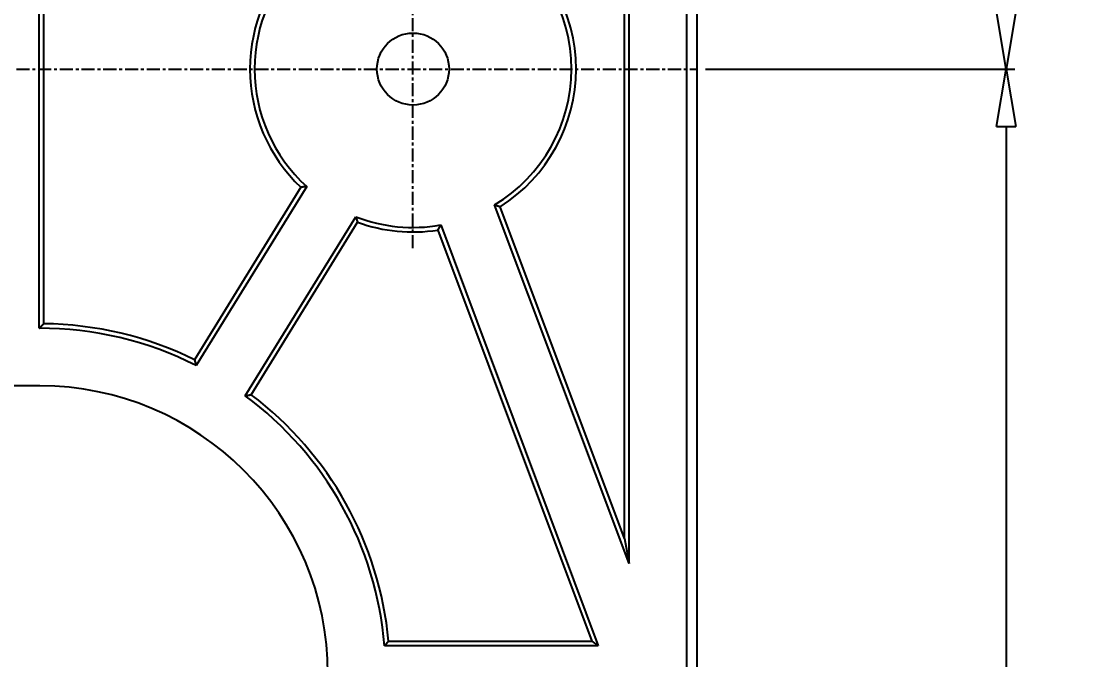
# Model space of a CAD drawing. Extents: x -268 to 907, y 393 to 1224.
# Drawn here: x 322.07 to 358.87, y 806.53 to 828.71 of the extents above; entities that cross this region are included whole.
import ezdxf

# ---------------------------------------------------------------- set-up
doc = ezdxf.new("R2010")
doc.units = 0
doc.header["$LTSCALE"] = 1.21
doc.header["$MEASUREMENT"] = 0
doc.linetypes.add('CENTER', pattern=[0.6, 0.375, -0.075, 0.075, -0.075])
doc.layers.get('0').update_dxf_attribs({"linetype": 'CONTINUOUS'})
doc.layers.get('DEFPOINTS').update_dxf_attribs({"linetype": 'CONTINUOUS'})
doc.layers.add('DIM', color=82, linetype='CONTINUOUS')
doc.styles.get("Standard").update_dxf_attribs({"font": 'txt', "bigfont": 'gbcbig.shx'})
doc.styles.add('TXT', font='txt.shx', dxfattribs={"bigfont": 'gbcbig.shx'})
doc.dimstyles.new('Y3', dxfattribs={"dimtxt": 3, "dimasz": 2, "dimexe": 0.3, "dimexo": 0.3, "dimgap": 0.66, "dimtad": 0, "dimdec": 4, "dimdsep": 46, "dimtxsty": 'Standard', "dimcen": 0, "dimclrd": 3, "dimclre": 3, "dimadec": 0, "dimazin": 0, "dimtfac": 1, "dimtdec": 4, "dimtofl": 0, "dimtmove": 2, "dimatfit": 3, "dimfxl": 0, "dimtolj": 1, "dimarcsym": 0})

# ---------------------------------------------------------------- blocks, each defined once
blk = doc.blocks.new('_CLOSEDBLANK')
at = {"color": 0, "linetype": 'ByBlock'}
for p, q in [((-1, 0.167), (0, 0)), ((-1, 0.167), (-1, -0.167)), ((0, 0), (-1, -0.167))]:
    blk.add_line(p, q, dxfattribs=at)
blk = doc.blocks.new('*D56')
at = {"layer": 'DEFPOINTS', "color": 0}
for p in [(338.887, 1009.045), (345.513, 827.045), (356.25, 827.045)]:
    blk.add_point(p, dxfattribs=at)
at = {"layer": 'DIM', "color": 3, "lineweight": -2}
for p, q in [((339.187, 1009.045), (356.55, 1009.045)), ((356.25, 1007.045), (356.25, 923.372)), ((356.25, 829.045), (356.25, 912.718)), ((345.813, 827.045), (356.55, 827.045))]:
    blk.add_line(p, q, dxfattribs=at)
at = {"layer": 'DIM', "color": 3, "lineweight": -2, "xscale": 2, "yscale": 2, "zscale": 2}
for p, rotation in [((356.25, 1009.045), 90), ((356.25, 827.045), 270)]:
    blk.add_blockref('_CLOSEDBLANK', p, dxfattribs=dict(at, rotation=rotation))
at = {"layer": 'DIM', "color": 0, "insert": (356.25, 918.045), "char_height": 4, "attachment_point": 5, "rotation": 90, "style": 'TXT'}
blk.add_mtext('\\A1;182', dxfattribs=at)
blk = doc.blocks.new('*D59')
at = {"layer": 'DEFPOINTS', "color": 0}
for p in [(345.513, 827.045), (356.25, 827.045), (338.887, 645.045)]:
    blk.add_point(p, dxfattribs=at)
at = {"layer": 'DIM', "color": 3, "lineweight": -2}
for p, q in [((345.813, 827.045), (356.55, 827.045)), ((356.25, 825.045), (356.25, 741.372)), ((356.25, 647.045), (356.25, 730.718)), ((339.187, 645.045), (356.55, 645.045))]:
    blk.add_line(p, q, dxfattribs=at)
at = {"layer": 'DIM', "color": 3, "lineweight": -2, "xscale": 2, "yscale": 2, "zscale": 2}
for p, rotation in [((356.25, 827.045), 90), ((356.25, 645.045), 270)]:
    blk.add_blockref('_CLOSEDBLANK', p, dxfattribs=dict(at, rotation=rotation))
at = {"layer": 'DIM', "color": 0, "insert": (356.25, 736.045), "char_height": 4, "attachment_point": 5, "rotation": 90, "style": 'TXT'}
blk.add_mtext('\\A1;182', dxfattribs=at)

msp = doc.modelspace()

# ---------------------------------------------------------------- linework, layer by layer
at = {"color": 7, "linetype": 'Continuous'}
for p, q in [((345.51334, 1018.89201), (345.51334, 635.19808)), ((345.16414, 635.54728), (345.16414, 1018.5428)), ((343.16359, 809.87264), (343.16359, 844.21745)), ((343.00636, 810.74067), (343.00636, 843.34942)), ((322.68868, 818.04502), (322.68868, 836.04507)), ((322.8459, 835.88854), (322.8459, 818.20154)), ((331.7723, 822.9391), (328.08081, 816.95322)), ((331.97398, 822.96661), (328.13917, 816.74833)), ((343.16359, 809.87264), (338.49743, 822.33105)), ((343.00636, 810.74067), (338.69, 822.26513)), ((329.84149, 815.69851), (333.67629, 821.91679)), ((330.05077, 815.73835), (333.74226, 821.72423)), ((336.62449, 821.62956), (342.09575, 807.02156)), ((336.52259, 821.45335), (341.86897, 807.17879)), ((322.71334, 816.04504), (270.66401, 816.04504)), ((343.00636, 810.74067), (343.16359, 809.87264)), ((342.09575, 807.02156), (334.67354, 807.02156)), ((334.81758, 807.17879), (341.86897, 807.17879)), ((341.86897, 807.17879), (342.09575, 807.02156))]:
    msp.add_line(p, q, dxfattribs=at)
at = {"color": 1, "linetype": 'CENTER'}
for p, q in [((335.66401, 820.8221), (335.66401, 833.26799)), ((153.81469, 827.04504), (345.51334, 827.04504)), ((329.44107, 827.04504), (341.88696, 827.04504))]:
    msp.add_line(p, q, dxfattribs=at)
at = {"color": 7}
for points in [[(331.974, 822.967, 0), (331.973, 822.966, 0), (331.972, 822.966, 0), (331.971, 822.966, 0), (331.97, 822.966, 0), (331.969, 822.966, 0), (331.968, 822.966, 0), (331.967, 822.966, 0), (331.966, 822.965, 0), (331.964, 822.965, 0), (331.963, 822.965, 0), (331.962, 822.965, 0), (331.961, 822.965, 0), (331.96, 822.965, 0), (331.959, 822.965, 0), (331.958, 822.964, 0), (331.957, 822.964, 0), (331.956, 822.964, 0), (331.955, 822.964, 0), (331.954, 822.964, 0), (331.953, 822.964, 0), (331.952, 822.963, 0), (331.951, 822.963, 0), (331.95, 822.963, 0), (331.949, 822.963, 0), (331.948, 822.963, 0), (331.947, 822.963, 0), (331.945, 822.963, 0), (331.944, 822.962, 0), (331.943, 822.962, 0), (331.942, 822.962, 0), (331.941, 822.962, 0), (331.94, 822.962, 0), (331.939, 822.962, 0), (331.938, 822.962, 0), (331.937, 822.961, 0), (331.936, 822.961, 0), (331.935, 822.961, 0), (331.934, 822.961, 0), (331.933, 822.961, 0), (331.932, 822.961, 0), (331.931, 822.961, 0), (331.93, 822.96, 0), (331.929, 822.96, 0), (331.928, 822.96, 0), (331.926, 822.96, 0), (331.925, 822.96, 0), (331.924, 822.96, 0), (331.923, 822.959, 0), (331.922, 822.959, 0), (331.921, 822.959, 0), (331.92, 822.959, 0), (331.919, 822.959, 0), (331.918, 822.959, 0), (331.917, 822.959, 0), (331.916, 822.958, 0), (331.915, 822.958, 0), (331.914, 822.958, 0), (331.913, 822.958, 0), (331.912, 822.958, 0), (331.911, 822.958, 0), (331.91, 822.958, 0), (331.909, 822.957, 0), (331.907, 822.957, 0), (331.906, 822.957, 0), (331.905, 822.957, 0), (331.904, 822.957, 0), (331.903, 822.957, 0), (331.902, 822.957, 0), (331.901, 822.956, 0), (331.9, 822.956, 0), (331.899, 822.956, 0), (331.898, 822.956, 0), (331.897, 822.956, 0), (331.896, 822.956, 0), (331.895, 822.956, 0), (331.894, 822.955, 0), (331.893, 822.955, 0), (331.892, 822.955, 0), (331.891, 822.955, 0), (331.89, 822.955, 0), (331.888, 822.955, 0), (331.887, 822.955, 0), (331.886, 822.954, 0), (331.885, 822.954, 0), (331.884, 822.954, 0), (331.883, 822.954, 0), (331.882, 822.954, 0), (331.881, 822.954, 0), (331.88, 822.953, 0), (331.879, 822.953, 0), (331.878, 822.953, 0), (331.877, 822.953, 0), (331.876, 822.953, 0), (331.875, 822.953, 0), (331.874, 822.953, 0), (331.873, 822.952, 0), (331.872, 822.952, 0), (331.871, 822.952, 0), (331.869, 822.952, 0), (331.868, 822.952, 0), (331.867, 822.952, 0), (331.866, 822.952, 0), (331.865, 822.951, 0), (331.864, 822.951, 0), (331.863, 822.951, 0), (331.862, 822.951, 0), (331.861, 822.951, 0), (331.86, 822.951, 0), (331.859, 822.951, 0), (331.858, 822.95, 0), (331.857, 822.95, 0), (331.856, 822.95, 0), (331.855, 822.95, 0), (331.854, 822.95, 0), (331.853, 822.95, 0), (331.852, 822.95, 0), (331.85, 822.949, 0), (331.849, 822.949, 0), (331.848, 822.949, 0), (331.847, 822.949, 0), (331.846, 822.949, 0), (331.845, 822.949, 0), (331.844, 822.949, 0), (331.843, 822.948, 0), (331.842, 822.948, 0), (331.841, 822.948, 0), (331.84, 822.948, 0), (331.839, 822.948, 0), (331.838, 822.948, 0), (331.837, 822.948, 0), (331.836, 822.947, 0), (331.835, 822.947, 0), (331.834, 822.947, 0), (331.833, 822.947, 0), (331.831, 822.947, 0), (331.83, 822.947, 0), (331.829, 822.947, 0), (331.828, 822.947, 0), (331.827, 822.946, 0), (331.826, 822.946, 0), (331.825, 822.946, 0), (331.824, 822.946, 0), (331.823, 822.946, 0), (331.822, 822.946, 0), (331.821, 822.946, 0), (331.82, 822.945, 0), (331.819, 822.945, 0), (331.818, 822.945, 0), (331.817, 822.945, 0), (331.816, 822.945, 0), (331.815, 822.945, 0), (331.814, 822.945, 0), (331.812, 822.944, 0), (331.811, 822.944, 0), (331.81, 822.944, 0), (331.809, 822.944, 0), (331.808, 822.944, 0), (331.807, 822.944, 0), (331.806, 822.944, 0), (331.805, 822.943, 0), (331.804, 822.943, 0), (331.803, 822.943, 0), (331.802, 822.943, 0), (331.801, 822.943, 0), (331.8, 822.943, 0), (331.799, 822.943, 0), (331.798, 822.942, 0), (331.797, 822.942, 0), (331.796, 822.942, 0), (331.794, 822.942, 0), (331.793, 822.942, 0), (331.792, 822.942, 0), (331.791, 822.942, 0), (331.79, 822.941, 0), (331.789, 822.941, 0), (331.788, 822.941, 0), (331.787, 822.941, 0), (331.786, 822.941, 0), (331.785, 822.941, 0), (331.784, 822.941, 0), (331.783, 822.94, 0), (331.782, 822.94, 0), (331.781, 822.94, 0), (331.78, 822.94, 0), (331.779, 822.94, 0), (331.778, 822.94, 0), (331.777, 822.94, 0), (331.775, 822.94, 0), (331.774, 822.939, 0), (331.773, 822.939, 0), (331.772, 822.939, 0)], [(338.497, 822.331, 0), (338.498, 822.331, 0), (338.499, 822.33, 0), (338.5, 822.33, 0), (338.501, 822.33, 0), (338.502, 822.329, 0), (338.503, 822.329, 0), (338.504, 822.329, 0), (338.505, 822.328, 0), (338.506, 822.328, 0), (338.507, 822.328, 0), (338.509, 822.327, 0), (338.51, 822.327, 0), (338.511, 822.327, 0), (338.512, 822.326, 0), (338.513, 822.326, 0), (338.514, 822.325, 0), (338.515, 822.325, 0), (338.516, 822.325, 0), (338.517, 822.324, 0), (338.518, 822.324, 0), (338.519, 822.324, 0), (338.52, 822.323, 0), (338.521, 822.323, 0), (338.522, 822.323, 0), (338.523, 822.322, 0), (338.524, 822.322, 0), (338.525, 822.322, 0), (338.526, 822.321, 0), (338.527, 822.321, 0), (338.528, 822.321, 0), (338.529, 822.32, 0), (338.53, 822.32, 0), (338.531, 822.32, 0), (338.532, 822.319, 0), (338.533, 822.319, 0), (338.534, 822.318, 0), (338.535, 822.318, 0), (338.536, 822.318, 0), (338.537, 822.317, 0), (338.538, 822.317, 0), (338.539, 822.317, 0), (338.54, 822.316, 0), (338.541, 822.316, 0), (338.542, 822.316, 0), (338.543, 822.315, 0), (338.544, 822.315, 0), (338.545, 822.315, 0), (338.546, 822.314, 0), (338.547, 822.314, 0), (338.548, 822.314, 0), (338.549, 822.313, 0), (338.55, 822.313, 0), (338.551, 822.313, 0), (338.552, 822.312, 0), (338.553, 822.312, 0), (338.554, 822.311, 0), (338.555, 822.311, 0), (338.556, 822.311, 0), (338.557, 822.31, 0), (338.558, 822.31, 0), (338.559, 822.31, 0), (338.56, 822.309, 0), (338.561, 822.309, 0), (338.562, 822.309, 0), (338.563, 822.308, 0), (338.564, 822.308, 0), (338.565, 822.308, 0), (338.566, 822.307, 0), (338.567, 822.307, 0), (338.568, 822.307, 0), (338.569, 822.306, 0), (338.57, 822.306, 0), (338.571, 822.306, 0), (338.572, 822.305, 0), (338.573, 822.305, 0), (338.574, 822.305, 0), (338.575, 822.304, 0), (338.576, 822.304, 0), (338.577, 822.304, 0), (338.578, 822.303, 0), (338.579, 822.303, 0), (338.58, 822.302, 0), (338.581, 822.302, 0), (338.582, 822.302, 0), (338.583, 822.301, 0), (338.584, 822.301, 0), (338.585, 822.301, 0), (338.586, 822.3, 0), (338.587, 822.3, 0), (338.588, 822.3, 0), (338.589, 822.299, 0), (338.59, 822.299, 0), (338.591, 822.299, 0), (338.592, 822.298, 0), (338.593, 822.298, 0), (338.594, 822.298, 0), (338.595, 822.297, 0), (338.596, 822.297, 0), (338.597, 822.297, 0), (338.598, 822.296, 0), (338.599, 822.296, 0), (338.6, 822.296, 0), (338.601, 822.295, 0), (338.602, 822.295, 0), (338.603, 822.295, 0), (338.604, 822.294, 0), (338.605, 822.294, 0), (338.606, 822.293, 0), (338.607, 822.293, 0), (338.608, 822.293, 0), (338.609, 822.292, 0), (338.61, 822.292, 0), (338.611, 822.292, 0), (338.612, 822.291, 0), (338.613, 822.291, 0), (338.614, 822.291, 0), (338.615, 822.29, 0), (338.616, 822.29, 0), (338.617, 822.29, 0), (338.618, 822.289, 0), (338.619, 822.289, 0), (338.62, 822.289, 0), (338.621, 822.288, 0), (338.622, 822.288, 0), (338.623, 822.288, 0), (338.624, 822.287, 0), (338.625, 822.287, 0), (338.626, 822.287, 0), (338.627, 822.286, 0), (338.628, 822.286, 0), (338.629, 822.286, 0), (338.63, 822.285, 0), (338.631, 822.285, 0), (338.632, 822.285, 0), (338.633, 822.284, 0), (338.634, 822.284, 0), (338.635, 822.284, 0), (338.636, 822.283, 0), (338.638, 822.283, 0), (338.639, 822.283, 0), (338.64, 822.282, 0), (338.641, 822.282, 0), (338.642, 822.281, 0), (338.643, 822.281, 0), (338.644, 822.281, 0), (338.645, 822.28, 0), (338.646, 822.28, 0), (338.647, 822.28, 0), (338.648, 822.279, 0), (338.649, 822.279, 0), (338.65, 822.279, 0), (338.651, 822.278, 0), (338.652, 822.278, 0), (338.653, 822.278, 0), (338.654, 822.277, 0), (338.655, 822.277, 0), (338.656, 822.277, 0), (338.657, 822.276, 0), (338.658, 822.276, 0), (338.659, 822.276, 0), (338.66, 822.275, 0), (338.661, 822.275, 0), (338.662, 822.275, 0), (338.663, 822.274, 0), (338.664, 822.274, 0), (338.665, 822.274, 0), (338.666, 822.273, 0), (338.667, 822.273, 0), (338.668, 822.273, 0), (338.669, 822.272, 0), (338.67, 822.272, 0), (338.671, 822.272, 0), (338.672, 822.271, 0), (338.673, 822.271, 0), (338.674, 822.271, 0), (338.675, 822.27, 0), (338.676, 822.27, 0), (338.677, 822.27, 0), (338.678, 822.269, 0), (338.679, 822.269, 0), (338.68, 822.269, 0), (338.681, 822.268, 0), (338.682, 822.268, 0), (338.683, 822.268, 0), (338.684, 822.267, 0), (338.685, 822.267, 0), (338.686, 822.266, 0), (338.687, 822.266, 0), (338.688, 822.266, 0), (338.689, 822.265, 0), (338.69, 822.265, 0)], [(333.676, 821.917, 0), (333.677, 821.916, 0), (333.677, 821.915, 0), (333.677, 821.914, 0), (333.678, 821.913, 0), (333.678, 821.912, 0), (333.678, 821.911, 0), (333.679, 821.91, 0), (333.679, 821.909, 0), (333.679, 821.908, 0), (333.68, 821.907, 0), (333.68, 821.906, 0), (333.68, 821.905, 0), (333.681, 821.904, 0), (333.681, 821.903, 0), (333.681, 821.902, 0), (333.682, 821.901, 0), (333.682, 821.9, 0), (333.682, 821.899, 0), (333.683, 821.898, 0), (333.683, 821.897, 0), (333.683, 821.896, 0), (333.684, 821.895, 0), (333.684, 821.894, 0), (333.684, 821.893, 0), (333.685, 821.892, 0), (333.685, 821.891, 0), (333.685, 821.89, 0), (333.686, 821.889, 0), (333.686, 821.888, 0), (333.687, 821.886, 0), (333.687, 821.885, 0), (333.687, 821.884, 0), (333.688, 821.883, 0), (333.688, 821.882, 0), (333.688, 821.881, 0), (333.689, 821.88, 0), (333.689, 821.879, 0), (333.689, 821.878, 0), (333.69, 821.877, 0), (333.69, 821.876, 0), (333.69, 821.875, 0), (333.691, 821.874, 0), (333.691, 821.873, 0), (333.691, 821.872, 0), (333.692, 821.871, 0), (333.692, 821.87, 0), (333.692, 821.869, 0), (333.693, 821.868, 0), (333.693, 821.867, 0), (333.693, 821.866, 0), (333.694, 821.865, 0), (333.694, 821.864, 0), (333.694, 821.863, 0), (333.695, 821.862, 0), (333.695, 821.861, 0), (333.695, 821.86, 0), (333.696, 821.859, 0), (333.696, 821.858, 0), (333.696, 821.857, 0), (333.697, 821.856, 0), (333.697, 821.855, 0), (333.697, 821.854, 0), (333.698, 821.853, 0), (333.698, 821.852, 0), (333.698, 821.851, 0), (333.699, 821.85, 0), (333.699, 821.849, 0), (333.7, 821.848, 0), (333.7, 821.847, 0), (333.7, 821.846, 0), (333.701, 821.845, 0), (333.701, 821.844, 0), (333.701, 821.843, 0), (333.702, 821.842, 0), (333.702, 821.841, 0), (333.702, 821.84, 0), (333.703, 821.839, 0), (333.703, 821.838, 0), (333.703, 821.837, 0), (333.704, 821.836, 0), (333.704, 821.835, 0), (333.704, 821.834, 0), (333.705, 821.833, 0), (333.705, 821.832, 0), (333.705, 821.831, 0), (333.706, 821.83, 0), (333.706, 821.829, 0), (333.706, 821.828, 0), (333.707, 821.827, 0), (333.707, 821.826, 0), (333.707, 821.825, 0), (333.708, 821.824, 0), (333.708, 821.823, 0), (333.708, 821.822, 0), (333.709, 821.821, 0), (333.709, 821.82, 0), (333.71, 821.819, 0), (333.71, 821.818, 0), (333.71, 821.817, 0), (333.711, 821.816, 0), (333.711, 821.815, 0), (333.711, 821.814, 0), (333.712, 821.813, 0), (333.712, 821.812, 0), (333.712, 821.811, 0), (333.713, 821.81, 0), (333.713, 821.809, 0), (333.713, 821.808, 0), (333.714, 821.807, 0), (333.714, 821.806, 0), (333.714, 821.805, 0), (333.715, 821.804, 0), (333.715, 821.803, 0), (333.715, 821.802, 0), (333.716, 821.801, 0), (333.716, 821.8, 0), (333.716, 821.799, 0), (333.717, 821.798, 0), (333.717, 821.797, 0), (333.717, 821.796, 0), (333.718, 821.795, 0), (333.718, 821.794, 0), (333.719, 821.793, 0), (333.719, 821.792, 0), (333.719, 821.791, 0), (333.72, 821.79, 0), (333.72, 821.789, 0), (333.72, 821.788, 0), (333.721, 821.787, 0), (333.721, 821.786, 0), (333.721, 821.785, 0), (333.722, 821.784, 0), (333.722, 821.783, 0), (333.722, 821.782, 0), (333.723, 821.781, 0), (333.723, 821.78, 0), (333.723, 821.779, 0), (333.724, 821.778, 0), (333.724, 821.777, 0), (333.724, 821.776, 0), (333.725, 821.775, 0), (333.725, 821.774, 0), (333.725, 821.773, 0), (333.726, 821.772, 0), (333.726, 821.771, 0), (333.727, 821.77, 0), (333.727, 821.769, 0), (333.727, 821.768, 0), (333.728, 821.767, 0), (333.728, 821.766, 0), (333.728, 821.764, 0), (333.729, 821.763, 0), (333.729, 821.762, 0), (333.729, 821.761, 0), (333.73, 821.76, 0), (333.73, 821.759, 0), (333.73, 821.758, 0), (333.731, 821.757, 0), (333.731, 821.756, 0), (333.731, 821.755, 0), (333.732, 821.754, 0), (333.732, 821.753, 0), (333.732, 821.752, 0), (333.733, 821.751, 0), (333.733, 821.75, 0), (333.734, 821.749, 0), (333.734, 821.748, 0), (333.734, 821.747, 0), (333.735, 821.746, 0), (333.735, 821.745, 0), (333.735, 821.744, 0), (333.736, 821.743, 0), (333.736, 821.742, 0), (333.736, 821.741, 0), (333.737, 821.74, 0), (333.737, 821.739, 0), (333.737, 821.738, 0), (333.738, 821.737, 0), (333.738, 821.736, 0), (333.738, 821.735, 0), (333.739, 821.734, 0), (333.739, 821.733, 0), (333.739, 821.732, 0), (333.74, 821.731, 0), (333.74, 821.73, 0), (333.741, 821.729, 0), (333.741, 821.728, 0), (333.741, 821.727, 0), (333.742, 821.726, 0), (333.742, 821.725, 0), (333.742, 821.724, 0)], [(336.624, 821.63, 0), (336.624, 821.629, 0), (336.623, 821.628, 0), (336.623, 821.627, 0), (336.622, 821.626, 0), (336.622, 821.625, 0), (336.621, 821.624, 0), (336.621, 821.623, 0), (336.62, 821.622, 0), (336.62, 821.621, 0), (336.619, 821.62, 0), (336.619, 821.619, 0), (336.618, 821.618, 0), (336.618, 821.618, 0), (336.617, 821.617, 0), (336.617, 821.616, 0), (336.616, 821.615, 0), (336.615, 821.614, 0), (336.615, 821.613, 0), (336.614, 821.612, 0), (336.614, 821.611, 0), (336.613, 821.61, 0), (336.613, 821.609, 0), (336.612, 821.608, 0), (336.612, 821.607, 0), (336.611, 821.606, 0), (336.611, 821.606, 0), (336.61, 821.605, 0), (336.61, 821.604, 0), (336.609, 821.603, 0), (336.609, 821.602, 0), (336.608, 821.601, 0), (336.608, 821.6, 0), (336.607, 821.599, 0), (336.606, 821.598, 0), (336.606, 821.597, 0), (336.605, 821.596, 0), (336.605, 821.595, 0), (336.604, 821.594, 0), (336.604, 821.593, 0), (336.603, 821.593, 0), (336.603, 821.592, 0), (336.602, 821.591, 0), (336.602, 821.59, 0), (336.601, 821.589, 0), (336.601, 821.588, 0), (336.6, 821.587, 0), (336.6, 821.586, 0), (336.599, 821.585, 0), (336.599, 821.584, 0), (336.598, 821.583, 0), (336.597, 821.582, 0), (336.597, 821.581, 0), (336.596, 821.581, 0), (336.596, 821.58, 0), (336.595, 821.579, 0), (336.595, 821.578, 0), (336.594, 821.577, 0), (336.594, 821.576, 0), (336.593, 821.575, 0), (336.593, 821.574, 0), (336.592, 821.573, 0), (336.592, 821.572, 0), (336.591, 821.571, 0), (336.591, 821.57, 0), (336.59, 821.569, 0), (336.59, 821.569, 0), (336.589, 821.568, 0), (336.588, 821.567, 0), (336.588, 821.566, 0), (336.587, 821.565, 0), (336.587, 821.564, 0), (336.586, 821.563, 0), (336.586, 821.562, 0), (336.585, 821.561, 0), (336.585, 821.56, 0), (336.584, 821.559, 0), (336.584, 821.558, 0), (336.583, 821.557, 0), (336.583, 821.557, 0), (336.582, 821.556, 0), (336.582, 821.555, 0), (336.581, 821.554, 0), (336.58, 821.553, 0), (336.58, 821.552, 0), (336.579, 821.551, 0), (336.579, 821.55, 0), (336.578, 821.549, 0), (336.578, 821.548, 0), (336.577, 821.547, 0), (336.577, 821.546, 0), (336.576, 821.545, 0), (336.576, 821.545, 0), (336.575, 821.544, 0), (336.575, 821.543, 0), (336.574, 821.542, 0), (336.574, 821.541, 0), (336.573, 821.54, 0), (336.572, 821.539, 0), (336.572, 821.538, 0), (336.571, 821.537, 0), (336.571, 821.536, 0), (336.57, 821.535, 0), (336.57, 821.534, 0), (336.569, 821.533, 0), (336.569, 821.533, 0), (336.568, 821.532, 0), (336.568, 821.531, 0), (336.567, 821.53, 0), (336.567, 821.529, 0), (336.566, 821.528, 0), (336.566, 821.527, 0), (336.565, 821.526, 0), (336.564, 821.525, 0), (336.564, 821.524, 0), (336.563, 821.523, 0), (336.563, 821.522, 0), (336.562, 821.521, 0), (336.562, 821.521, 0), (336.561, 821.52, 0), (336.561, 821.519, 0), (336.56, 821.518, 0), (336.56, 821.517, 0), (336.559, 821.516, 0), (336.559, 821.515, 0), (336.558, 821.514, 0), (336.557, 821.513, 0), (336.557, 821.512, 0), (336.556, 821.511, 0), (336.556, 821.51, 0), (336.555, 821.509, 0), (336.555, 821.509, 0), (336.554, 821.508, 0), (336.554, 821.507, 0), (336.553, 821.506, 0), (336.553, 821.505, 0), (336.552, 821.504, 0), (336.552, 821.503, 0), (336.551, 821.502, 0), (336.551, 821.501, 0), (336.55, 821.5, 0), (336.549, 821.499, 0), (336.549, 821.498, 0), (336.548, 821.498, 0), (336.548, 821.497, 0), (336.547, 821.496, 0), (336.547, 821.495, 0), (336.546, 821.494, 0), (336.546, 821.493, 0), (336.545, 821.492, 0), (336.545, 821.491, 0), (336.544, 821.49, 0), (336.544, 821.489, 0), (336.543, 821.488, 0), (336.542, 821.487, 0), (336.542, 821.486, 0), (336.541, 821.486, 0), (336.541, 821.485, 0), (336.54, 821.484, 0), (336.54, 821.483, 0), (336.539, 821.482, 0), (336.539, 821.481, 0), (336.538, 821.48, 0), (336.538, 821.479, 0), (336.537, 821.478, 0), (336.537, 821.477, 0), (336.536, 821.476, 0), (336.535, 821.475, 0), (336.535, 821.475, 0), (336.534, 821.474, 0), (336.534, 821.473, 0), (336.533, 821.472, 0), (336.533, 821.471, 0), (336.532, 821.47, 0), (336.532, 821.469, 0), (336.531, 821.468, 0), (336.531, 821.467, 0), (336.53, 821.466, 0), (336.53, 821.465, 0), (336.529, 821.464, 0), (336.529, 821.463, 0), (336.528, 821.463, 0), (336.527, 821.462, 0), (336.527, 821.461, 0), (336.526, 821.46, 0), (336.526, 821.459, 0), (336.525, 821.458, 0), (336.525, 821.457, 0), (336.524, 821.456, 0), (336.524, 821.455, 0), (336.523, 821.454, 0), (336.523, 821.453, 0)], [(322.689, 818.045, 0), (322.689, 818.046, 0), (322.69, 818.047, 0), (322.691, 818.047, 0), (322.692, 818.048, 0), (322.693, 818.049, 0), (322.694, 818.05, 0), (322.694, 818.051, 0), (322.695, 818.052, 0), (322.696, 818.052, 0), (322.697, 818.053, 0), (322.698, 818.054, 0), (322.699, 818.055, 0), (322.699, 818.056, 0), (322.7, 818.057, 0), (322.701, 818.057, 0), (322.702, 818.058, 0), (322.703, 818.059, 0), (322.703, 818.06, 0), (322.704, 818.061, 0), (322.705, 818.061, 0), (322.706, 818.062, 0), (322.707, 818.063, 0), (322.708, 818.064, 0), (322.708, 818.065, 0), (322.709, 818.066, 0), (322.71, 818.066, 0), (322.711, 818.067, 0), (322.712, 818.068, 0), (322.712, 818.069, 0), (322.713, 818.07, 0), (322.714, 818.07, 0), (322.715, 818.071, 0), (322.716, 818.072, 0), (322.717, 818.073, 0), (322.717, 818.074, 0), (322.718, 818.075, 0), (322.719, 818.075, 0), (322.72, 818.076, 0), (322.721, 818.077, 0), (322.722, 818.078, 0), (322.722, 818.079, 0), (322.723, 818.08, 0), (322.724, 818.08, 0), (322.725, 818.081, 0), (322.726, 818.082, 0), (322.726, 818.083, 0), (322.727, 818.084, 0), (322.728, 818.084, 0), (322.729, 818.085, 0), (322.73, 818.086, 0), (322.731, 818.087, 0), (322.731, 818.088, 0), (322.732, 818.089, 0), (322.733, 818.089, 0), (322.734, 818.09, 0), (322.735, 818.091, 0), (322.735, 818.092, 0), (322.736, 818.093, 0), (322.737, 818.093, 0), (322.738, 818.094, 0), (322.739, 818.095, 0), (322.74, 818.096, 0), (322.74, 818.097, 0), (322.741, 818.098, 0), (322.742, 818.098, 0), (322.743, 818.099, 0), (322.744, 818.1, 0), (322.745, 818.101, 0), (322.745, 818.102, 0), (322.746, 818.103, 0), (322.747, 818.103, 0), (322.748, 818.104, 0), (322.749, 818.105, 0), (322.749, 818.106, 0), (322.75, 818.107, 0), (322.751, 818.107, 0), (322.752, 818.108, 0), (322.753, 818.109, 0), (322.754, 818.11, 0), (322.754, 818.111, 0), (322.755, 818.112, 0), (322.756, 818.112, 0), (322.757, 818.113, 0), (322.758, 818.114, 0), (322.759, 818.115, 0), (322.759, 818.116, 0), (322.76, 818.116, 0), (322.761, 818.117, 0), (322.762, 818.118, 0), (322.763, 818.119, 0), (322.763, 818.12, 0), (322.764, 818.121, 0), (322.765, 818.121, 0), (322.766, 818.122, 0), (322.767, 818.123, 0), (322.768, 818.124, 0), (322.768, 818.125, 0), (322.769, 818.125, 0), (322.77, 818.126, 0), (322.771, 818.127, 0), (322.772, 818.128, 0), (322.773, 818.129, 0), (322.773, 818.13, 0), (322.774, 818.13, 0), (322.775, 818.131, 0), (322.776, 818.132, 0), (322.777, 818.133, 0), (322.777, 818.134, 0), (322.778, 818.134, 0), (322.779, 818.135, 0), (322.78, 818.136, 0), (322.781, 818.137, 0), (322.782, 818.138, 0), (322.782, 818.139, 0), (322.783, 818.139, 0), (322.784, 818.14, 0), (322.785, 818.141, 0), (322.786, 818.142, 0), (322.787, 818.143, 0), (322.787, 818.143, 0), (322.788, 818.144, 0), (322.789, 818.145, 0), (322.79, 818.146, 0), (322.791, 818.147, 0), (322.791, 818.148, 0), (322.792, 818.148, 0), (322.793, 818.149, 0), (322.794, 818.15, 0), (322.795, 818.151, 0), (322.796, 818.152, 0), (322.796, 818.152, 0), (322.797, 818.153, 0), (322.798, 818.154, 0), (322.799, 818.155, 0), (322.8, 818.156, 0), (322.801, 818.157, 0), (322.801, 818.157, 0), (322.802, 818.158, 0), (322.803, 818.159, 0), (322.804, 818.16, 0), (322.805, 818.161, 0), (322.805, 818.161, 0), (322.806, 818.162, 0), (322.807, 818.163, 0), (322.808, 818.164, 0), (322.809, 818.165, 0), (322.81, 818.166, 0), (322.81, 818.166, 0), (322.811, 818.167, 0), (322.812, 818.168, 0), (322.813, 818.169, 0), (322.814, 818.17, 0), (322.815, 818.17, 0), (322.815, 818.171, 0), (322.816, 818.172, 0), (322.817, 818.173, 0), (322.818, 818.174, 0), (322.819, 818.175, 0), (322.819, 818.175, 0), (322.82, 818.176, 0), (322.821, 818.177, 0), (322.822, 818.178, 0), (322.823, 818.179, 0), (322.824, 818.179, 0), (322.824, 818.18, 0), (322.825, 818.181, 0), (322.826, 818.182, 0), (322.827, 818.183, 0), (322.828, 818.184, 0), (322.829, 818.184, 0), (322.829, 818.185, 0), (322.83, 818.186, 0), (322.831, 818.187, 0), (322.832, 818.188, 0), (322.833, 818.188, 0), (322.834, 818.189, 0), (322.834, 818.19, 0), (322.835, 818.191, 0), (322.836, 818.192, 0), (322.837, 818.193, 0), (322.838, 818.193, 0), (322.838, 818.194, 0), (322.839, 818.195, 0), (322.84, 818.196, 0), (322.841, 818.197, 0), (322.842, 818.197, 0), (322.843, 818.198, 0), (322.843, 818.199, 0), (322.844, 818.2, 0), (322.845, 818.201, 0), (322.846, 818.202, 0)], [(328.081, 816.953, 0), (328.081, 816.952, 0), (328.081, 816.951, 0), (328.082, 816.95, 0), (328.082, 816.949, 0), (328.082, 816.948, 0), (328.083, 816.947, 0), (328.083, 816.946, 0), (328.083, 816.945, 0), (328.084, 816.944, 0), (328.084, 816.942, 0), (328.084, 816.941, 0), (328.085, 816.94, 0), (328.085, 816.939, 0), (328.085, 816.938, 0), (328.085, 816.937, 0), (328.086, 816.936, 0), (328.086, 816.935, 0), (328.086, 816.934, 0), (328.087, 816.933, 0), (328.087, 816.932, 0), (328.087, 816.931, 0), (328.088, 816.93, 0), (328.088, 816.929, 0), (328.088, 816.927, 0), (328.089, 816.926, 0), (328.089, 816.925, 0), (328.089, 816.924, 0), (328.089, 816.923, 0), (328.09, 816.922, 0), (328.09, 816.921, 0), (328.09, 816.92, 0), (328.091, 816.919, 0), (328.091, 816.918, 0), (328.091, 816.917, 0), (328.092, 816.916, 0), (328.092, 816.915, 0), (328.092, 816.914, 0), (328.093, 816.912, 0), (328.093, 816.911, 0), (328.093, 816.91, 0), (328.093, 816.909, 0), (328.094, 816.908, 0), (328.094, 816.907, 0), (328.094, 816.906, 0), (328.095, 816.905, 0), (328.095, 816.904, 0), (328.095, 816.903, 0), (328.096, 816.902, 0), (328.096, 816.901, 0), (328.096, 816.9, 0), (328.097, 816.899, 0), (328.097, 816.897, 0), (328.097, 816.896, 0), (328.097, 816.895, 0), (328.098, 816.894, 0), (328.098, 816.893, 0), (328.098, 816.892, 0), (328.099, 816.891, 0), (328.099, 816.89, 0), (328.099, 816.889, 0), (328.1, 816.888, 0), (328.1, 816.887, 0), (328.1, 816.886, 0), (328.101, 816.885, 0), (328.101, 816.884, 0), (328.101, 816.882, 0), (328.101, 816.881, 0), (328.102, 816.88, 0), (328.102, 816.879, 0), (328.102, 816.878, 0), (328.103, 816.877, 0), (328.103, 816.876, 0), (328.103, 816.875, 0), (328.104, 816.874, 0), (328.104, 816.873, 0), (328.104, 816.872, 0), (328.104, 816.871, 0), (328.105, 816.87, 0), (328.105, 816.869, 0), (328.105, 816.867, 0), (328.106, 816.866, 0), (328.106, 816.865, 0), (328.106, 816.864, 0), (328.107, 816.863, 0), (328.107, 816.862, 0), (328.107, 816.861, 0), (328.108, 816.86, 0), (328.108, 816.859, 0), (328.108, 816.858, 0), (328.108, 816.857, 0), (328.109, 816.856, 0), (328.109, 816.855, 0), (328.109, 816.854, 0), (328.11, 816.852, 0), (328.11, 816.851, 0), (328.11, 816.85, 0), (328.111, 816.849, 0), (328.111, 816.848, 0), (328.111, 816.847, 0), (328.112, 816.846, 0), (328.112, 816.845, 0), (328.112, 816.844, 0), (328.112, 816.843, 0), (328.113, 816.842, 0), (328.113, 816.841, 0), (328.113, 816.84, 0), (328.114, 816.838, 0), (328.114, 816.837, 0), (328.114, 816.836, 0), (328.115, 816.835, 0), (328.115, 816.834, 0), (328.115, 816.833, 0), (328.115, 816.832, 0), (328.116, 816.831, 0), (328.116, 816.83, 0), (328.116, 816.829, 0), (328.117, 816.828, 0), (328.117, 816.827, 0), (328.117, 816.826, 0), (328.118, 816.825, 0), (328.118, 816.823, 0), (328.118, 816.822, 0), (328.119, 816.821, 0), (328.119, 816.82, 0), (328.119, 816.819, 0), (328.119, 816.818, 0), (328.12, 816.817, 0), (328.12, 816.816, 0), (328.12, 816.815, 0), (328.121, 816.814, 0), (328.121, 816.813, 0), (328.121, 816.812, 0), (328.122, 816.811, 0), (328.122, 816.81, 0), (328.122, 816.808, 0), (328.122, 816.807, 0), (328.123, 816.806, 0), (328.123, 816.805, 0), (328.123, 816.804, 0), (328.124, 816.803, 0), (328.124, 816.802, 0), (328.124, 816.801, 0), (328.125, 816.8, 0), (328.125, 816.799, 0), (328.125, 816.798, 0), (328.126, 816.797, 0), (328.126, 816.796, 0), (328.126, 816.794, 0), (328.126, 816.793, 0), (328.127, 816.792, 0), (328.127, 816.791, 0), (328.127, 816.79, 0), (328.128, 816.789, 0), (328.128, 816.788, 0), (328.128, 816.787, 0), (328.129, 816.786, 0), (328.129, 816.785, 0), (328.129, 816.784, 0), (328.129, 816.783, 0), (328.13, 816.782, 0), (328.13, 816.781, 0), (328.13, 816.779, 0), (328.131, 816.778, 0), (328.131, 816.777, 0), (328.131, 816.776, 0), (328.132, 816.775, 0), (328.132, 816.774, 0), (328.132, 816.773, 0), (328.133, 816.772, 0), (328.133, 816.771, 0), (328.133, 816.77, 0), (328.133, 816.769, 0), (328.134, 816.768, 0), (328.134, 816.767, 0), (328.134, 816.766, 0), (328.135, 816.764, 0), (328.135, 816.763, 0), (328.135, 816.762, 0), (328.136, 816.761, 0), (328.136, 816.76, 0), (328.136, 816.759, 0), (328.136, 816.758, 0), (328.137, 816.757, 0), (328.137, 816.756, 0), (328.137, 816.755, 0), (328.138, 816.754, 0), (328.138, 816.753, 0), (328.138, 816.752, 0), (328.139, 816.75, 0), (328.139, 816.749, 0), (328.139, 816.748, 0)], [(329.841, 815.699, 0), (329.843, 815.699, 0), (329.844, 815.699, 0), (329.845, 815.699, 0), (329.846, 815.699, 0), (329.847, 815.7, 0), (329.848, 815.7, 0), (329.849, 815.7, 0), (329.85, 815.7, 0), (329.851, 815.7, 0), (329.852, 815.701, 0), (329.854, 815.701, 0), (329.855, 815.701, 0), (329.856, 815.701, 0), (329.857, 815.701, 0), (329.858, 815.702, 0), (329.859, 815.702, 0), (329.86, 815.702, 0), (329.861, 815.702, 0), (329.862, 815.703, 0), (329.863, 815.703, 0), (329.864, 815.703, 0), (329.866, 815.703, 0), (329.867, 815.703, 0), (329.868, 815.704, 0), (329.869, 815.704, 0), (329.87, 815.704, 0), (329.871, 815.704, 0), (329.872, 815.704, 0), (329.873, 815.705, 0), (329.874, 815.705, 0), (329.875, 815.705, 0), (329.877, 815.705, 0), (329.878, 815.705, 0), (329.879, 815.706, 0), (329.88, 815.706, 0), (329.881, 815.706, 0), (329.882, 815.706, 0), (329.883, 815.707, 0), (329.884, 815.707, 0), (329.885, 815.707, 0), (329.886, 815.707, 0), (329.887, 815.707, 0), (329.889, 815.708, 0), (329.89, 815.708, 0), (329.891, 815.708, 0), (329.892, 815.708, 0), (329.893, 815.708, 0), (329.894, 815.709, 0), (329.895, 815.709, 0), (329.896, 815.709, 0), (329.897, 815.709, 0), (329.898, 815.709, 0), (329.9, 815.71, 0), (329.901, 815.71, 0), (329.902, 815.71, 0), (329.903, 815.71, 0), (329.904, 815.711, 0), (329.905, 815.711, 0), (329.906, 815.711, 0), (329.907, 815.711, 0), (329.908, 815.711, 0), (329.909, 815.712, 0), (329.91, 815.712, 0), (329.912, 815.712, 0), (329.913, 815.712, 0), (329.914, 815.712, 0), (329.915, 815.713, 0), (329.916, 815.713, 0), (329.917, 815.713, 0), (329.918, 815.713, 0), (329.919, 815.713, 0), (329.92, 815.714, 0), (329.921, 815.714, 0), (329.923, 815.714, 0), (329.924, 815.714, 0), (329.925, 815.715, 0), (329.926, 815.715, 0), (329.927, 815.715, 0), (329.928, 815.715, 0), (329.929, 815.715, 0), (329.93, 815.716, 0), (329.931, 815.716, 0), (329.932, 815.716, 0), (329.934, 815.716, 0), (329.935, 815.716, 0), (329.936, 815.717, 0), (329.937, 815.717, 0), (329.938, 815.717, 0), (329.939, 815.717, 0), (329.94, 815.717, 0), (329.941, 815.718, 0), (329.942, 815.718, 0), (329.943, 815.718, 0), (329.944, 815.718, 0), (329.946, 815.718, 0), (329.947, 815.719, 0), (329.948, 815.719, 0), (329.949, 815.719, 0), (329.95, 815.719, 0), (329.951, 815.72, 0), (329.952, 815.72, 0), (329.953, 815.72, 0), (329.954, 815.72, 0), (329.955, 815.72, 0), (329.957, 815.721, 0), (329.958, 815.721, 0), (329.959, 815.721, 0), (329.96, 815.721, 0), (329.961, 815.721, 0), (329.962, 815.722, 0), (329.963, 815.722, 0), (329.964, 815.722, 0), (329.965, 815.722, 0), (329.966, 815.722, 0), (329.967, 815.723, 0), (329.969, 815.723, 0), (329.97, 815.723, 0), (329.971, 815.723, 0), (329.972, 815.723, 0), (329.973, 815.724, 0), (329.974, 815.724, 0), (329.975, 815.724, 0), (329.976, 815.724, 0), (329.977, 815.725, 0), (329.978, 815.725, 0), (329.98, 815.725, 0), (329.981, 815.725, 0), (329.982, 815.725, 0), (329.983, 815.726, 0), (329.984, 815.726, 0), (329.985, 815.726, 0), (329.986, 815.726, 0), (329.987, 815.726, 0), (329.988, 815.727, 0), (329.989, 815.727, 0), (329.99, 815.727, 0), (329.992, 815.727, 0), (329.993, 815.727, 0), (329.994, 815.728, 0), (329.995, 815.728, 0), (329.996, 815.728, 0), (329.997, 815.728, 0), (329.998, 815.728, 0), (329.999, 815.729, 0), (330, 815.729, 0), (330.001, 815.729, 0), (330.003, 815.729, 0), (330.004, 815.729, 0), (330.005, 815.73, 0), (330.006, 815.73, 0), (330.007, 815.73, 0), (330.008, 815.73, 0), (330.009, 815.731, 0), (330.01, 815.731, 0), (330.011, 815.731, 0), (330.012, 815.731, 0), (330.014, 815.731, 0), (330.015, 815.732, 0), (330.016, 815.732, 0), (330.017, 815.732, 0), (330.018, 815.732, 0), (330.019, 815.732, 0), (330.02, 815.733, 0), (330.021, 815.733, 0), (330.022, 815.733, 0), (330.023, 815.733, 0), (330.024, 815.733, 0), (330.026, 815.734, 0), (330.027, 815.734, 0), (330.028, 815.734, 0), (330.029, 815.734, 0), (330.03, 815.734, 0), (330.031, 815.735, 0), (330.032, 815.735, 0), (330.033, 815.735, 0), (330.034, 815.735, 0), (330.035, 815.735, 0), (330.037, 815.736, 0), (330.038, 815.736, 0), (330.039, 815.736, 0), (330.04, 815.736, 0), (330.041, 815.736, 0), (330.042, 815.737, 0), (330.043, 815.737, 0), (330.044, 815.737, 0), (330.045, 815.737, 0), (330.046, 815.738, 0), (330.047, 815.738, 0), (330.049, 815.738, 0), (330.05, 815.738, 0), (330.051, 815.738, 0)], [(334.818, 807.179, 0), (334.817, 807.178, 0), (334.816, 807.177, 0), (334.815, 807.176, 0), (334.815, 807.175, 0), (334.814, 807.175, 0), (334.813, 807.174, 0), (334.812, 807.173, 0), (334.812, 807.172, 0), (334.811, 807.171, 0), (334.81, 807.171, 0), (334.809, 807.17, 0), (334.809, 807.169, 0), (334.808, 807.168, 0), (334.807, 807.167, 0), (334.806, 807.166, 0), (334.806, 807.166, 0), (334.805, 807.165, 0), (334.804, 807.164, 0), (334.803, 807.163, 0), (334.803, 807.162, 0), (334.802, 807.161, 0), (334.801, 807.161, 0), (334.8, 807.16, 0), (334.8, 807.159, 0), (334.799, 807.158, 0), (334.798, 807.157, 0), (334.797, 807.157, 0), (334.797, 807.156, 0), (334.796, 807.155, 0), (334.795, 807.154, 0), (334.794, 807.153, 0), (334.794, 807.152, 0), (334.793, 807.152, 0), (334.792, 807.151, 0), (334.791, 807.15, 0), (334.79, 807.149, 0), (334.79, 807.148, 0), (334.789, 807.147, 0), (334.788, 807.147, 0), (334.787, 807.146, 0), (334.787, 807.145, 0), (334.786, 807.144, 0), (334.785, 807.143, 0), (334.784, 807.142, 0), (334.784, 807.142, 0), (334.783, 807.141, 0), (334.782, 807.14, 0), (334.781, 807.139, 0), (334.781, 807.138, 0), (334.78, 807.138, 0), (334.779, 807.137, 0), (334.778, 807.136, 0), (334.778, 807.135, 0), (334.777, 807.134, 0), (334.776, 807.133, 0), (334.775, 807.133, 0), (334.775, 807.132, 0), (334.774, 807.131, 0), (334.773, 807.13, 0), (334.772, 807.129, 0), (334.772, 807.128, 0), (334.771, 807.128, 0), (334.77, 807.127, 0), (334.769, 807.126, 0), (334.769, 807.125, 0), (334.768, 807.124, 0), (334.767, 807.124, 0), (334.766, 807.123, 0), (334.766, 807.122, 0), (334.765, 807.121, 0), (334.764, 807.12, 0), (334.763, 807.119, 0), (334.763, 807.119, 0), (334.762, 807.118, 0), (334.761, 807.117, 0), (334.76, 807.116, 0), (334.76, 807.115, 0), (334.759, 807.114, 0), (334.758, 807.114, 0), (334.757, 807.113, 0), (334.757, 807.112, 0), (334.756, 807.111, 0), (334.755, 807.11, 0), (334.754, 807.11, 0), (334.754, 807.109, 0), (334.753, 807.108, 0), (334.752, 807.107, 0), (334.751, 807.106, 0), (334.751, 807.105, 0), (334.75, 807.105, 0), (334.749, 807.104, 0), (334.748, 807.103, 0), (334.748, 807.102, 0), (334.747, 807.101, 0), (334.746, 807.1, 0), (334.745, 807.1, 0), (334.745, 807.099, 0), (334.744, 807.098, 0), (334.743, 807.097, 0), (334.742, 807.096, 0), (334.742, 807.096, 0), (334.741, 807.095, 0), (334.74, 807.094, 0), (334.739, 807.093, 0), (334.739, 807.092, 0), (334.738, 807.091, 0), (334.737, 807.091, 0), (334.736, 807.09, 0), (334.735, 807.089, 0), (334.735, 807.088, 0), (334.734, 807.087, 0), (334.733, 807.086, 0), (334.732, 807.086, 0), (334.732, 807.085, 0), (334.731, 807.084, 0), (334.73, 807.083, 0), (334.729, 807.082, 0), (334.729, 807.082, 0), (334.728, 807.081, 0), (334.727, 807.08, 0), (334.726, 807.079, 0), (334.726, 807.078, 0), (334.725, 807.077, 0), (334.724, 807.077, 0), (334.723, 807.076, 0), (334.723, 807.075, 0), (334.722, 807.074, 0), (334.721, 807.073, 0), (334.72, 807.073, 0), (334.72, 807.072, 0), (334.719, 807.071, 0), (334.718, 807.07, 0), (334.717, 807.069, 0), (334.717, 807.068, 0), (334.716, 807.068, 0), (334.715, 807.067, 0), (334.714, 807.066, 0), (334.714, 807.065, 0), (334.713, 807.064, 0), (334.712, 807.063, 0), (334.711, 807.063, 0), (334.711, 807.062, 0), (334.71, 807.061, 0), (334.709, 807.06, 0), (334.708, 807.059, 0), (334.708, 807.059, 0), (334.707, 807.058, 0), (334.706, 807.057, 0), (334.705, 807.056, 0), (334.705, 807.055, 0), (334.704, 807.054, 0), (334.703, 807.054, 0), (334.702, 807.053, 0), (334.702, 807.052, 0), (334.701, 807.051, 0), (334.7, 807.05, 0), (334.699, 807.049, 0), (334.698, 807.049, 0), (334.698, 807.048, 0), (334.697, 807.047, 0), (334.696, 807.046, 0), (334.695, 807.045, 0), (334.695, 807.045, 0), (334.694, 807.044, 0), (334.693, 807.043, 0), (334.692, 807.042, 0), (334.692, 807.041, 0), (334.691, 807.04, 0), (334.69, 807.04, 0), (334.689, 807.039, 0), (334.689, 807.038, 0), (334.688, 807.037, 0), (334.687, 807.036, 0), (334.686, 807.036, 0), (334.686, 807.035, 0), (334.685, 807.034, 0), (334.684, 807.033, 0), (334.683, 807.032, 0), (334.683, 807.031, 0), (334.682, 807.031, 0), (334.681, 807.03, 0), (334.68, 807.029, 0), (334.68, 807.028, 0), (334.679, 807.027, 0), (334.678, 807.026, 0), (334.677, 807.026, 0), (334.677, 807.025, 0), (334.676, 807.024, 0), (334.675, 807.023, 0), (334.674, 807.022, 0), (334.674, 807.022, 0)]]:
    msp.add_polyline3d(points, dxfattribs=at)
at = {"color": 7, "linetype": 'Continuous'}
msp.add_circle((335.66401, 827.04504), 1.25, dxfattribs=at)
for centre, radius, start, end in [((335.66401, 827.04504), 5.5, 301.008568, 58.991432), ((335.66401, 827.04504), 5.65722, 302.33644, 57.66356), ((335.66401, 827.04504), 5.65722, 133.465638, 226.534362), ((335.66401, 827.04504), 5.5, 132.137765, 227.862235), ((335.66401, 827.04504), 5.5, 248.813598, 280.057205), ((335.66401, 827.04504), 5.65722, 250.14147, 278.729332), ((322.71334, 806.04504), 12, 63.118108, 90.117757), ((322.71334, 806.04504), 12.15722, 63.800064, 89.375244), ((322.71334, 806.04504), 10, 0, 90), ((322.71334, 806.04504), 12, 4.667697, 53.557724), ((322.71334, 806.04504), 12.15722, 5.35099, 52.875768)]:
    msp.add_arc(centre, radius, start, end, dxfattribs=at)

# ---------------------------------------------------------------- dimensions: what is measured, and where the dimension line sits
at = {"layer": 'DIM', "color": 0}
for p1, angle, picture, middle in [((338.88696, 1009.04504), 90, '*D56', (356.24997, 918.04504)), ((338.88696, 645.04504), 270, '*D59', (356.24997, 736.04504))]:
    dim = msp.add_linear_dim(base=(356.24997, 827.04504), p1=p1, p2=(345.51334, 827.04504), angle=angle, dimstyle='Y3', override={"dimtxt": 4, "dimdec": 2, "dimtxsty": 'TXT', "dimblk": 'CLOSEDBLANK', "dimtdec": 2, "dimtmove": 0, "dimldrblk": 'CLOSEDBLANK', "dimtzin": 0}, dxfattribs=at)
    dim.commit()
    dim.dimension.update_dxf_attribs({"geometry": picture, "text_midpoint": middle})

doc.saveas('drawing.dxf')
